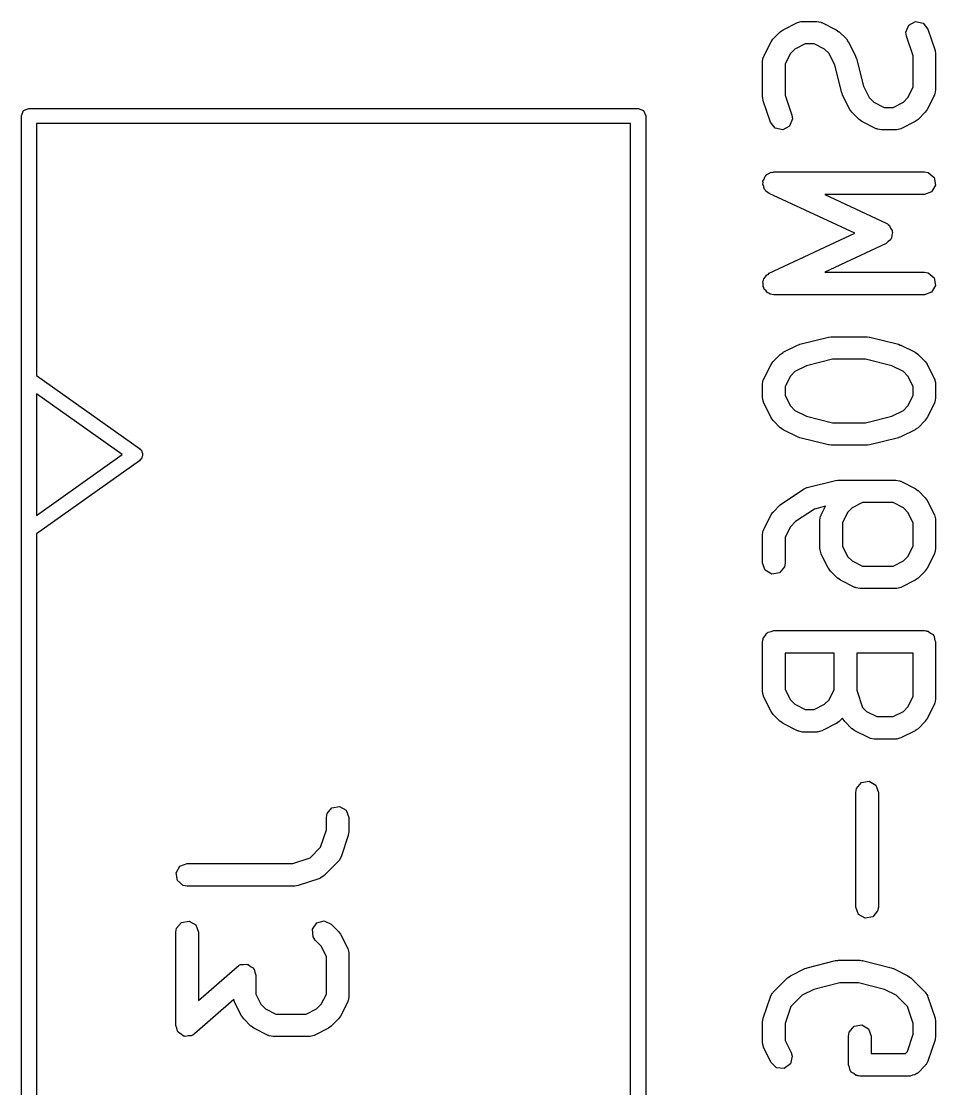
# Model space of a CAD drawing. Extents: x 0.18 to 5.48, y -2.58 to 1.79.
# Drawn here: x 3.335 to 3.5743, y 0.4572 to 0.7364 of the extents above; entities that cross this region are included whole.
import ezdxf

# ---------------------------------------------------------------- set-up
doc = ezdxf.new("R2010")
doc.units = 0
doc.header["$MEASUREMENT"] = 0
doc.layers.add('BLACK', color=7, linetype='CONTINUOUS')

msp = doc.modelspace()

# ---------------------------------------------------------------- linework, layer by layer
at = {"layer": 'BLACK', "linetype": 'CONTINUOUS'}
for p, q in [((3.53441, 0.734175), (3.53816, 0.736049)), ((3.53816, 0.736049), (3.53914, 0.736342)), ((3.53914, 0.736342), (3.53932, 0.736301)), ((3.53932, 0.736301), (3.53948, 0.736361)), ((3.53948, 0.736361), (3.54323, 0.736361)), ((3.54323, 0.736361), (3.54424, 0.736183)), ((3.54424, 0.736183), (3.54438, 0.73607)), ((3.54438, 0.73607), (3.54455, 0.736049)), ((3.54455, 0.736049), (3.5483, 0.734175)), ((3.56653, 0.733489), (3.56727, 0.735367)), ((3.56727, 0.735367), (3.56905, 0.736329)), ((3.56905, 0.736329), (3.57102, 0.735924)), ((3.57102, 0.735924), (3.57228, 0.734342)), ((3.57228, 0.734342), (3.57415, 0.728718)), ((3.53122, 0.730979), (3.53174, 0.731688)), ((3.53174, 0.731688), (3.53177, 0.731747)), ((3.53177, 0.731747), (3.53365, 0.733621)), ((3.53365, 0.733621), (3.53437, 0.734128)), ((3.53437, 0.734128), (3.53441, 0.734175)), ((3.5483, 0.734175), (3.54901, 0.733649)), ((3.54901, 0.733649), (3.54907, 0.733621)), ((3.54907, 0.733621), (3.55094, 0.731747)), ((3.55094, 0.731747), (3.55145, 0.731024)), ((3.56668, 0.732475), (3.56653, 0.733489)), ((3.5684, 0.727305), (3.56668, 0.732475)), ((3.52934, 0.72723), (3.53122, 0.730979)), ((3.53748, 0.729107), (3.53628, 0.72791)), ((3.54018, 0.730456), (3.53748, 0.729107)), ((3.54254, 0.730456), (3.54018, 0.730456)), ((3.54523, 0.729107), (3.54254, 0.730456)), ((3.54643, 0.72791), (3.54523, 0.729107)), ((3.55145, 0.731024), (3.5515, 0.730979)), ((3.5515, 0.730979), (3.55337, 0.72723)), ((3.57415, 0.728718), (3.57428, 0.727845)), ((3.52903, 0.725909), (3.52921, 0.726919)), ((3.52903, 0.716535), (3.52903, 0.725909)), ((3.52921, 0.726919), (3.52932, 0.727054)), ((3.52932, 0.727054), (3.52934, 0.72723)), ((3.53628, 0.72791), (3.53494, 0.725212)), ((3.54795, 0.724879), (3.54643, 0.72791)), ((3.55337, 0.72723), (3.55352, 0.726741)), ((3.55352, 0.726741), (3.5536, 0.726625)), ((3.5536, 0.726625), (3.55539, 0.719441)), ((3.5684, 0.719107), (3.5684, 0.727305)), ((3.57428, 0.727845), (3.57431, 0.727784)), ((3.57431, 0.727784), (3.57431, 0.71841)), ((3.53494, 0.725212), (3.53494, 0.717015)), ((3.54974, 0.717694), (3.54795, 0.724879)), ((3.54982, 0.717578), (3.54974, 0.717694)), ((3.54996, 0.71709), (3.54982, 0.717578)), ((3.55539, 0.719441), (3.55691, 0.71641)), ((3.56705, 0.71641), (3.5684, 0.719107)), ((3.57431, 0.71841), (3.57413, 0.7174)), ((3.52905, 0.716475), (3.52903, 0.716535)), ((3.52918, 0.715602), (3.52905, 0.716475)), ((3.53106, 0.709977), (3.52918, 0.715602)), ((3.53494, 0.717015), (3.53666, 0.711845)), ((3.55184, 0.71334), (3.54996, 0.71709)), ((3.55691, 0.71641), (3.5581, 0.715213)), ((3.5581, 0.715213), (3.5608, 0.713864)), ((3.56316, 0.713864), (3.56585, 0.715213)), ((3.56585, 0.715213), (3.56705, 0.71641)), ((3.57399, 0.71709), (3.57212, 0.71334)), ((3.57401, 0.717265), (3.57399, 0.71709)), ((3.57413, 0.7174), (3.57401, 0.717265)), ((3.33504, 0.711614), (3.33562, 0.713006)), ((3.33562, 0.713006), (3.33701, 0.713583)), ((3.33701, 0.713583), (3.49646, 0.713583)), ((3.49646, 0.713583), (3.49785, 0.713006)), ((3.49785, 0.713006), (3.49843, 0.711614)), ((3.55189, 0.713296), (3.55184, 0.71334)), ((3.55239, 0.712573), (3.55189, 0.713296)), ((3.55427, 0.710698), (3.55239, 0.712573)), ((3.5608, 0.713864), (3.56316, 0.713864)), ((3.57157, 0.712573), (3.56969, 0.710698)), ((3.57159, 0.712631), (3.57157, 0.712573)), ((3.57212, 0.71334), (3.57159, 0.712631)), ((3.33504, 0.288386), (3.33504, 0.711614)), ((3.33898, 0.709646), (3.33898, 0.643736)), ((3.49449, 0.709646), (3.33898, 0.709646)), ((3.49449, 0.290354), (3.49449, 0.709646)), ((3.49843, 0.711614), (3.49843, 0.288386)), ((3.53231, 0.708395), (3.53106, 0.709977)), ((3.53681, 0.71083), (3.53607, 0.708952)), ((3.53666, 0.711845), (3.53681, 0.71083)), ((3.55433, 0.710671), (3.55427, 0.710698)), ((3.55503, 0.710145), (3.55433, 0.710671)), ((3.55878, 0.70827), (3.55503, 0.710145)), ((3.56892, 0.710145), (3.56517, 0.70827)), ((3.56897, 0.710192), (3.56892, 0.710145)), ((3.56969, 0.710698), (3.56897, 0.710192)), ((3.53429, 0.70799), (3.53231, 0.708395)), ((3.53607, 0.708952), (3.53429, 0.70799)), ((3.55896, 0.70825), (3.55878, 0.70827)), ((3.5591, 0.708136), (3.55896, 0.70825)), ((3.5601, 0.707958), (3.5591, 0.708136)), ((3.56385, 0.707958), (3.5601, 0.707958)), ((3.56402, 0.708019), (3.56385, 0.707958)), ((3.56419, 0.707978), (3.56402, 0.708019)), ((3.56517, 0.70827), (3.56419, 0.707978)), ((3.5294, 0.69511), (3.52957, 0.695733)), ((3.52957, 0.695733), (3.52989, 0.695959)), ((3.52989, 0.695959), (3.53009, 0.6963)), ((3.53009, 0.6963), (3.53069, 0.696521)), ((3.53069, 0.696521), (3.53122, 0.696891)), ((3.53122, 0.696891), (3.53161, 0.696856)), ((3.53161, 0.696856), (3.53198, 0.696991)), ((3.53198, 0.696991), (3.57135, 0.696991)), ((3.57135, 0.696991), (3.57236, 0.696813)), ((3.57236, 0.696813), (3.57391, 0.695515)), ((3.57391, 0.695515), (3.57426, 0.693525)), ((3.52904, 0.693782), (3.52914, 0.694163)), ((3.52931, 0.693197), (3.52904, 0.693782)), ((3.52908, 0.694551), (3.5294, 0.69511)), ((3.52914, 0.694163), (3.52908, 0.694551)), ((3.52943, 0.692562), (3.52931, 0.693197)), ((3.52973, 0.692308), (3.52943, 0.692562)), ((3.57426, 0.693525), (3.57325, 0.691776)), ((3.52989, 0.691951), (3.52973, 0.692308)), ((3.53073, 0.691362), (3.52989, 0.691951)), ((3.55312, 0.680915), (3.53073, 0.691362)), ((3.57135, 0.691085), (3.54529, 0.691085)), ((3.54529, 0.691085), (3.56135, 0.683591)), ((3.57325, 0.691776), (3.57135, 0.691085)), ((3.56135, 0.683591), (3.56167, 0.683368)), ((3.56167, 0.683368), (3.5618, 0.683334)), ((3.5618, 0.683334), (3.56187, 0.683227)), ((3.56187, 0.683227), (3.56219, 0.683002)), ((3.56219, 0.683002), (3.56252, 0.682308)), ((3.56252, 0.682308), (3.56296, 0.68168)), ((3.56305, 0.681171), (3.56285, 0.680431)), ((3.56296, 0.68168), (3.56293, 0.681414)), ((3.56293, 0.681414), (3.56305, 0.681171)), ((3.53073, 0.670467), (3.55312, 0.680915)), ((3.5619, 0.678781), (3.56135, 0.678239)), ((3.56252, 0.679221), (3.5619, 0.678781)), ((3.56259, 0.679479), (3.56252, 0.679221)), ((3.56278, 0.679668), (3.56259, 0.679479)), ((3.56285, 0.680431), (3.56278, 0.679668)), ((3.56135, 0.678239), (3.54529, 0.670744)), ((3.52976, 0.669495), (3.53009, 0.670053)), ((3.53009, 0.670053), (3.53046, 0.670188)), ((3.53046, 0.670188), (3.53073, 0.670467)), ((3.54529, 0.670744), (3.57135, 0.670744)), ((3.57135, 0.670744), (3.57236, 0.670566)), ((3.57236, 0.670566), (3.57391, 0.669268)), ((3.52908, 0.668304), (3.52927, 0.668646)), ((3.52919, 0.667669), (3.52908, 0.668304)), ((3.52913, 0.667026), (3.52919, 0.667669)), ((3.52927, 0.668646), (3.52931, 0.669039)), ((3.52931, 0.669039), (3.52976, 0.669495)), ((3.57426, 0.667279), (3.57325, 0.66553)), ((3.57391, 0.669268), (3.57426, 0.667279)), ((3.52936, 0.666703), (3.52913, 0.667026)), ((3.52943, 0.666315), (3.52936, 0.666703)), ((3.52992, 0.6659), (3.52943, 0.666315)), ((3.53029, 0.665372), (3.52992, 0.6659)), ((3.53067, 0.66527), (3.53029, 0.665372)), ((3.53097, 0.665017), (3.53067, 0.66527)), ((3.53198, 0.664839), (3.53097, 0.665017)), ((3.57135, 0.664839), (3.53198, 0.664839)), ((3.57325, 0.66553), (3.57135, 0.664839)), ((3.53877, 0.651908), (3.54627, 0.653783)), ((3.54627, 0.653783), (3.54685, 0.653825)), ((3.54685, 0.653825), (3.54698, 0.653871)), ((3.54698, 0.653871), (3.55636, 0.653871)), ((3.55636, 0.653871), (3.55694, 0.653769)), ((3.55694, 0.653769), (3.55707, 0.653783)), ((3.55707, 0.653783), (3.56457, 0.651908)), ((3.53441, 0.64981), (3.53816, 0.651685)), ((3.53816, 0.651685), (3.53865, 0.65183)), ((3.53865, 0.65183), (3.53877, 0.651908)), ((3.56457, 0.651908), (3.56504, 0.651701)), ((3.56504, 0.651701), (3.56517, 0.651685)), ((3.56517, 0.651685), (3.56892, 0.64981)), ((3.53177, 0.647382), (3.53365, 0.649257)), ((3.53365, 0.649257), (3.53437, 0.649763)), ((3.53437, 0.649763), (3.53441, 0.64981)), ((3.54735, 0.647966), (3.54051, 0.646258)), ((3.55599, 0.647966), (3.54735, 0.647966)), ((3.56282, 0.646258), (3.55599, 0.647966)), ((3.56892, 0.64981), (3.56963, 0.649284)), ((3.56963, 0.649284), (3.56969, 0.649257)), ((3.56969, 0.649257), (3.57157, 0.647382)), ((3.52934, 0.642865), (3.53122, 0.646615)), ((3.53122, 0.646615), (3.53174, 0.647324)), ((3.53174, 0.647324), (3.53177, 0.647382)), ((3.54051, 0.646258), (3.53748, 0.644742)), ((3.56585, 0.644742), (3.56282, 0.646258)), ((3.57157, 0.647382), (3.57207, 0.646659)), ((3.57207, 0.646659), (3.57212, 0.646615)), ((3.57212, 0.646615), (3.57399, 0.642865)), ((3.33898, 0.643736), (3.36598, 0.624639)), ((3.52903, 0.641545), (3.52921, 0.642555)), ((3.52921, 0.642555), (3.52932, 0.64269)), ((3.52932, 0.64269), (3.52934, 0.642865)), ((3.53628, 0.643545), (3.53494, 0.640848)), ((3.53748, 0.644742), (3.53628, 0.643545)), ((3.56705, 0.643545), (3.56585, 0.644742)), ((3.5684, 0.640848), (3.56705, 0.643545)), ((3.57399, 0.642865), (3.57429, 0.641882)), ((3.52903, 0.637795), (3.52903, 0.641545)), ((3.53494, 0.640848), (3.53494, 0.638492)), ((3.5684, 0.638492), (3.5684, 0.640848)), ((3.57429, 0.641882), (3.57425, 0.641711)), ((3.57425, 0.641711), (3.57431, 0.641545)), ((3.57431, 0.641545), (3.57431, 0.637795)), ((3.36144, 0.623031), (3.33898, 0.638914)), ((3.33898, 0.638914), (3.33898, 0.607149)), ((3.52909, 0.637629), (3.52903, 0.637795)), ((3.52905, 0.637458), (3.52909, 0.637629)), ((3.52934, 0.636475), (3.52905, 0.637458)), ((3.53494, 0.638492), (3.53628, 0.635795)), ((3.56705, 0.635795), (3.5684, 0.638492)), ((3.57401, 0.63665), (3.57399, 0.636475)), ((3.57413, 0.636785), (3.57401, 0.63665)), ((3.57431, 0.637795), (3.57413, 0.636785)), ((3.53122, 0.632725), (3.52934, 0.636475)), ((3.53628, 0.635795), (3.53748, 0.634598)), ((3.53748, 0.634598), (3.54051, 0.633082)), ((3.56282, 0.633082), (3.56585, 0.634598)), ((3.56585, 0.634598), (3.56705, 0.635795)), ((3.57399, 0.636475), (3.57212, 0.632725)), ((3.53126, 0.632681), (3.53122, 0.632725)), ((3.53177, 0.631958), (3.53126, 0.632681)), ((3.53365, 0.630083), (3.53177, 0.631958)), ((3.54051, 0.633082), (3.54735, 0.631374)), ((3.54735, 0.631374), (3.55599, 0.631374)), ((3.55599, 0.631374), (3.56282, 0.633082)), ((3.57157, 0.631958), (3.56969, 0.630083)), ((3.57159, 0.632016), (3.57157, 0.631958)), ((3.57212, 0.632725), (3.57159, 0.632016)), ((3.5337, 0.630056), (3.53365, 0.630083)), ((3.53441, 0.62953), (3.5337, 0.630056)), ((3.53816, 0.627655), (3.53441, 0.62953)), ((3.56892, 0.62953), (3.56517, 0.627655)), ((3.56897, 0.629577), (3.56892, 0.62953)), ((3.56969, 0.630083), (3.56897, 0.629577)), ((3.5383, 0.627639), (3.53816, 0.627655)), ((3.53877, 0.627432), (3.5383, 0.627639)), ((3.54627, 0.625557), (3.53877, 0.627432)), ((3.5464, 0.625571), (3.54627, 0.625557)), ((3.54698, 0.625469), (3.5464, 0.625571)), ((3.55636, 0.625469), (3.54698, 0.625469)), ((3.55648, 0.625515), (3.55636, 0.625469)), ((3.55707, 0.625557), (3.55648, 0.625515)), ((3.56457, 0.627432), (3.55707, 0.625557)), ((3.56469, 0.62751), (3.56457, 0.627432)), ((3.56517, 0.627655), (3.56469, 0.62751)), ((3.33898, 0.607149), (3.36144, 0.623031)), ((3.36598, 0.624639), (3.36617, 0.62435)), ((3.36617, 0.62435), (3.36645, 0.624168)), ((3.36645, 0.624168), (3.36655, 0.623738)), ((3.36655, 0.623738), (3.36679, 0.623364)), ((3.36679, 0.622699), (3.36655, 0.622325)), ((3.36679, 0.623364), (3.36671, 0.623031)), ((3.36671, 0.623031), (3.36679, 0.622699)), ((3.36598, 0.621424), (3.33898, 0.602327)), ((3.36617, 0.621713), (3.36598, 0.621424)), ((3.36645, 0.621895), (3.36617, 0.621713)), ((3.36655, 0.622325), (3.36645, 0.621895)), ((3.53972, 0.614005), (3.54063, 0.614404)), ((3.54063, 0.614404), (3.54064, 0.614413)), ((3.54064, 0.614413), (3.54814, 0.616288)), ((3.54814, 0.616288), (3.54873, 0.616329)), ((3.54873, 0.616329), (3.54886, 0.616376)), ((3.54886, 0.616376), (3.56385, 0.616376)), ((3.56385, 0.616376), (3.56486, 0.616198)), ((3.56486, 0.616198), (3.565, 0.616085)), ((3.565, 0.616085), (3.56517, 0.616064)), ((3.56517, 0.616064), (3.56892, 0.61419)), ((3.56892, 0.61419), (3.56963, 0.613664)), ((3.5341, 0.610256), (3.53972, 0.614005)), ((3.56963, 0.613664), (3.56969, 0.613636)), ((3.56969, 0.613636), (3.57157, 0.611762)), ((3.57157, 0.611762), (3.57207, 0.611039)), ((3.53177, 0.608012), (3.53365, 0.609887)), ((3.53365, 0.609887), (3.53401, 0.610145)), ((3.53401, 0.610145), (3.5341, 0.610256)), ((3.54257, 0.608808), (3.53761, 0.605504)), ((3.54549, 0.609537), (3.54257, 0.608808)), ((3.54434, 0.607245), (3.54549, 0.609537)), ((3.55248, 0.609122), (3.55128, 0.607925)), ((3.55518, 0.610471), (3.55248, 0.609122)), ((3.56316, 0.610471), (3.55518, 0.610471)), ((3.56585, 0.609122), (3.56316, 0.610471)), ((3.56705, 0.607925), (3.56585, 0.609122)), ((3.57207, 0.611039), (3.57212, 0.610994)), ((3.57212, 0.610994), (3.57399, 0.607245)), ((3.52934, 0.603495), (3.53122, 0.607245)), ((3.53122, 0.607245), (3.53174, 0.607954)), ((3.53174, 0.607954), (3.53177, 0.608012)), ((3.54403, 0.605924), (3.54421, 0.606934)), ((3.54403, 0.598425), (3.54403, 0.605924)), ((3.54421, 0.606934), (3.54432, 0.607069)), ((3.54432, 0.607069), (3.54434, 0.607245)), ((3.55128, 0.607925), (3.54993, 0.605227)), ((3.5684, 0.605227), (3.56705, 0.607925)), ((3.57399, 0.607245), (3.57429, 0.606262)), ((3.57429, 0.606262), (3.57425, 0.60609)), ((3.57425, 0.60609), (3.57431, 0.605924)), ((3.57431, 0.605924), (3.57431, 0.598425)), ((3.52903, 0.602175), (3.52921, 0.603185)), ((3.52921, 0.603185), (3.52932, 0.60332)), ((3.52932, 0.60332), (3.52934, 0.603495)), ((3.53628, 0.604175), (3.53494, 0.601478)), ((3.53761, 0.605504), (3.53628, 0.604175)), ((3.54993, 0.605227), (3.54993, 0.599122)), ((3.5684, 0.599122), (3.5684, 0.605227)), ((3.33898, 0.602327), (3.33898, 0.290354)), ((3.52903, 0.594676), (3.52903, 0.602175)), ((3.53494, 0.601478), (3.53494, 0.594676)), ((3.54409, 0.598259), (3.54403, 0.598425)), ((3.54405, 0.598088), (3.54409, 0.598259)), ((3.54434, 0.597105), (3.54405, 0.598088)), ((3.54993, 0.599122), (3.55128, 0.596425)), ((3.56705, 0.596425), (3.5684, 0.599122)), ((3.57431, 0.598425), (3.57413, 0.597415)), ((3.52972, 0.592778), (3.52903, 0.594676)), ((3.53494, 0.594676), (3.53476, 0.593666)), ((3.54622, 0.593355), (3.54434, 0.597105)), ((3.55128, 0.596425), (3.55248, 0.595228)), ((3.55248, 0.595228), (3.55518, 0.593879)), ((3.56316, 0.593879), (3.56585, 0.595228)), ((3.56585, 0.595228), (3.56705, 0.596425)), ((3.57399, 0.597105), (3.57212, 0.593355)), ((3.57401, 0.59728), (3.57399, 0.597105)), ((3.57413, 0.597415), (3.57401, 0.59728)), ((3.53147, 0.591768), (3.52972, 0.592778)), ((3.53346, 0.592118), (3.53147, 0.591768)), ((3.53476, 0.593666), (3.53346, 0.592118)), ((3.54626, 0.593311), (3.54622, 0.593355)), ((3.54677, 0.592588), (3.54626, 0.593311)), ((3.54864, 0.590713), (3.54677, 0.592588)), ((3.55518, 0.593879), (3.56316, 0.593879)), ((3.57157, 0.592588), (3.56969, 0.590713)), ((3.57159, 0.592646), (3.57157, 0.592588)), ((3.57212, 0.593355), (3.57159, 0.592646)), ((3.5487, 0.590686), (3.54864, 0.590713)), ((3.54941, 0.59016), (3.5487, 0.590686)), ((3.55316, 0.588285), (3.54941, 0.59016)), ((3.56892, 0.59016), (3.56517, 0.588285)), ((3.56897, 0.590207), (3.56892, 0.59016)), ((3.56969, 0.590713), (3.56897, 0.590207)), ((3.55334, 0.588265), (3.55316, 0.588285)), ((3.55347, 0.588151), (3.55334, 0.588265)), ((3.55448, 0.587973), (3.55347, 0.588151)), ((3.56385, 0.587973), (3.55448, 0.587973)), ((3.56402, 0.588034), (3.56385, 0.587973)), ((3.56419, 0.587993), (3.56402, 0.588034)), ((3.56517, 0.588285), (3.56419, 0.587993)), ((3.52921, 0.575063), (3.5297, 0.575651)), ((3.5297, 0.575651), (3.53009, 0.576315)), ((3.53009, 0.576315), (3.53034, 0.576406)), ((3.53034, 0.576406), (3.53051, 0.57661)), ((3.53051, 0.57661), (3.53126, 0.576744)), ((3.53126, 0.576744), (3.53198, 0.577006)), ((3.53198, 0.577006), (3.57135, 0.577006)), ((3.57135, 0.577006), (3.57174, 0.576938)), ((3.57174, 0.576938), (3.57187, 0.576961)), ((3.57187, 0.576961), (3.57198, 0.576896)), ((3.57198, 0.576896), (3.57236, 0.576828)), ((3.57236, 0.576828), (3.57295, 0.576335)), ((3.57295, 0.576335), (3.57362, 0.575951)), ((3.57362, 0.575951), (3.57371, 0.575701)), ((3.57371, 0.575701), (3.57391, 0.57553)), ((3.57391, 0.57553), (3.57404, 0.574774)), ((3.52903, 0.574053), (3.5291, 0.574437)), ((3.52903, 0.56093), (3.52903, 0.574053)), ((3.52908, 0.574566), (3.52914, 0.57468)), ((3.5291, 0.574437), (3.52908, 0.574566)), ((3.52914, 0.57468), (3.52921, 0.575063)), ((3.57404, 0.574774), (3.57431, 0.574053)), ((3.57431, 0.574053), (3.57431, 0.559055)), ((3.53494, 0.5711), (3.53494, 0.561627)), ((3.54778, 0.5711), (3.53494, 0.5711)), ((3.54778, 0.561627), (3.54778, 0.5711)), ((3.55368, 0.5711), (3.55368, 0.561409)), ((3.5684, 0.5711), (3.55368, 0.5711)), ((3.5684, 0.559752), (3.5684, 0.5711)), ((3.53494, 0.561627), (3.53628, 0.558929)), ((3.54643, 0.558929), (3.54778, 0.561627)), ((3.55368, 0.561409), (3.55519, 0.556901)), ((3.52909, 0.560764), (3.52903, 0.56093)), ((3.52905, 0.560592), (3.52909, 0.560764)), ((3.52934, 0.559609), (3.52905, 0.560592)), ((3.53122, 0.55586), (3.52934, 0.559609)), ((3.53628, 0.558929), (3.53748, 0.557732)), ((3.54523, 0.557732), (3.54643, 0.558929)), ((3.56705, 0.557055), (3.5684, 0.559752)), ((3.57431, 0.559055), (3.57413, 0.558045)), ((3.53126, 0.555815), (3.53122, 0.55586)), ((3.53177, 0.555092), (3.53126, 0.555815)), ((3.53748, 0.557732), (3.54018, 0.556384)), ((3.54018, 0.556384), (3.54254, 0.556384)), ((3.54254, 0.556384), (3.54523, 0.557732)), ((3.55519, 0.556901), (3.55623, 0.555858)), ((3.55623, 0.555858), (3.55893, 0.554509)), ((3.56316, 0.554509), (3.56585, 0.555858)), ((3.56585, 0.555858), (3.56705, 0.557055)), ((3.57399, 0.557735), (3.57212, 0.553985)), ((3.57401, 0.55791), (3.57399, 0.557735)), ((3.57413, 0.558045), (3.57401, 0.55791)), ((3.53365, 0.553218), (3.53177, 0.555092)), ((3.5337, 0.55319), (3.53365, 0.553218)), ((3.53441, 0.552665), (3.5337, 0.55319)), ((3.54907, 0.553218), (3.54835, 0.552711)), ((3.54993, 0.554076), (3.54907, 0.553218)), ((3.54993, 0.554058), (3.54993, 0.554076)), ((3.55052, 0.553218), (3.54993, 0.554058)), ((3.55239, 0.551343), (3.55052, 0.553218)), ((3.55893, 0.554509), (3.56316, 0.554509)), ((3.57157, 0.553218), (3.56969, 0.551343)), ((3.57159, 0.553276), (3.57157, 0.553218)), ((3.57212, 0.553985), (3.57159, 0.553276)), ((3.53816, 0.55079), (3.53441, 0.552665)), ((3.53834, 0.55077), (3.53816, 0.55079)), ((3.53847, 0.550656), (3.53834, 0.55077)), ((3.53948, 0.550478), (3.53847, 0.550656)), ((3.54323, 0.550478), (3.53948, 0.550478)), ((3.5434, 0.550538), (3.54323, 0.550478)), ((3.54357, 0.550497), (3.5434, 0.550538)), ((3.54455, 0.55079), (3.54357, 0.550497)), ((3.5483, 0.552665), (3.54455, 0.55079)), ((3.54835, 0.552711), (3.5483, 0.552665)), ((3.55245, 0.551316), (3.55239, 0.551343)), ((3.55316, 0.55079), (3.55245, 0.551316)), ((3.55691, 0.548915), (3.55316, 0.55079)), ((3.56892, 0.55079), (3.56517, 0.548915)), ((3.56897, 0.550837), (3.56892, 0.55079)), ((3.56969, 0.551343), (3.56897, 0.550837)), ((3.55709, 0.548895), (3.55691, 0.548915)), ((3.55722, 0.548781), (3.55709, 0.548895)), ((3.55823, 0.548603), (3.55722, 0.548781)), ((3.56385, 0.548603), (3.55823, 0.548603)), ((3.56402, 0.548664), (3.56385, 0.548603)), ((3.56419, 0.548623), (3.56402, 0.548664)), ((3.56517, 0.548915), (3.56419, 0.548623)), ((3.55358, 0.535693), (3.55488, 0.53724)), ((3.55488, 0.53724), (3.55687, 0.537591)), ((3.55687, 0.537591), (3.55862, 0.536581)), ((3.55862, 0.536581), (3.55931, 0.534683)), ((3.5534, 0.534683), (3.55358, 0.535693)), ((3.5534, 0.504687), (3.5534, 0.534683)), ((3.55931, 0.534683), (3.55931, 0.504687)), ((3.41504, 0.529131), (3.41633, 0.530679)), ((3.41633, 0.530679), (3.41832, 0.531029)), ((3.41832, 0.531029), (3.42007, 0.530019)), ((3.41486, 0.528121), (3.41504, 0.529131)), ((3.41486, 0.524851), (3.41486, 0.528121)), ((3.42007, 0.530019), (3.42076, 0.528121)), ((3.42076, 0.528121), (3.42076, 0.524372)), ((3.41335, 0.520343), (3.41486, 0.524851)), ((3.42061, 0.523438), (3.41874, 0.517814)), ((3.42076, 0.524372), (3.42061, 0.523503)), ((3.42061, 0.523503), (3.42061, 0.523438)), ((3.41059, 0.517579), (3.41335, 0.520343)), ((3.40608, 0.516076), (3.41059, 0.517579)), ((3.41802, 0.51666), (3.41427, 0.51291)), ((3.4181, 0.51682), (3.41802, 0.51666)), ((3.41825, 0.516912), (3.4181, 0.51682)), ((3.41874, 0.517814), (3.41825, 0.516912)), ((3.37553, 0.513636), (3.37654, 0.515385)), ((3.37654, 0.515385), (3.37844, 0.516076)), ((3.37844, 0.516076), (3.40608, 0.516076)), ((3.37588, 0.511647), (3.37553, 0.513636)), ((3.37743, 0.510349), (3.37588, 0.511647)), ((3.41312, 0.512197), (3.4075, 0.510322)), ((3.41326, 0.512307), (3.41312, 0.512197)), ((3.41343, 0.512322), (3.41326, 0.512307)), ((3.41427, 0.51291), (3.41343, 0.512322)), ((3.37844, 0.510171), (3.37743, 0.510349)), ((3.40656, 0.510171), (3.37844, 0.510171)), ((3.40662, 0.510193), (3.40656, 0.510171)), ((3.4075, 0.510322), (3.40662, 0.510193)), ((3.55409, 0.502789), (3.5534, 0.504687)), ((3.55584, 0.501779), (3.55409, 0.502789)), ((3.55913, 0.503677), (3.55783, 0.50213)), ((3.55931, 0.504687), (3.55913, 0.503677)), ((3.37567, 0.499135), (3.37696, 0.500682)), ((3.37696, 0.500682), (3.37895, 0.501033)), ((3.37895, 0.501033), (3.3807, 0.500023)), ((3.3807, 0.500023), (3.38139, 0.498125)), ((3.41121, 0.498889), (3.41237, 0.500544)), ((3.41237, 0.500544), (3.41432, 0.501067)), ((3.41432, 0.501067), (3.41615, 0.500213)), ((3.41615, 0.500213), (3.41802, 0.498338)), ((3.55783, 0.50213), (3.55584, 0.501779)), ((3.37549, 0.498125), (3.37567, 0.499135)), ((3.37549, 0.473753), (3.37549, 0.498125)), ((3.38139, 0.498125), (3.38139, 0.48026)), ((3.41138, 0.496877), (3.41121, 0.498889)), ((3.41802, 0.498338), (3.41853, 0.497615)), ((3.41853, 0.497615), (3.41858, 0.497571)), ((3.41858, 0.497571), (3.42045, 0.493821)), ((3.41197, 0.496037), (3.41138, 0.496877)), ((3.41351, 0.494501), (3.41197, 0.496037)), ((3.41486, 0.491804), (3.41351, 0.494501)), ((3.41486, 0.481949), (3.41486, 0.491804)), ((3.42045, 0.493821), (3.42074, 0.492839)), ((3.42074, 0.492839), (3.4207, 0.492667)), ((3.4207, 0.492667), (3.42076, 0.492501)), ((3.42076, 0.492501), (3.42076, 0.481252)), ((3.38139, 0.48026), (3.39149, 0.489099)), ((3.39149, 0.489099), (3.39187, 0.489329)), ((3.39187, 0.489329), (3.39196, 0.489434)), ((3.39196, 0.489434), (3.39208, 0.489455)), ((3.39208, 0.489455), (3.39237, 0.48963)), ((3.39237, 0.48963), (3.39317, 0.489646)), ((3.39317, 0.489646), (3.39395, 0.489785)), ((3.39395, 0.489785), (3.39416, 0.489667)), ((3.39416, 0.489667), (3.39439, 0.489672)), ((3.39439, 0.489672), (3.39501, 0.489173)), ((3.39501, 0.489173), (3.3957, 0.488775)), ((3.3957, 0.488775), (3.39578, 0.488553)), ((3.39578, 0.488553), (3.39596, 0.488406)), ((3.53629, 0.486706), (3.54004, 0.48858)), ((3.54004, 0.48858), (3.54053, 0.488726)), ((3.54053, 0.488726), (3.54064, 0.488804)), ((3.54064, 0.488804), (3.54814, 0.490679)), ((3.54814, 0.490679), (3.54873, 0.49072)), ((3.54873, 0.49072), (3.54886, 0.490767)), ((3.54886, 0.490767), (3.55448, 0.490767)), ((3.55448, 0.490767), (3.55506, 0.490664)), ((3.55506, 0.490664), (3.5552, 0.490679)), ((3.5552, 0.490679), (3.5627, 0.488804)), ((3.5627, 0.488804), (3.56316, 0.488596)), ((3.56316, 0.488596), (3.5633, 0.48858)), ((3.5633, 0.48858), (3.56705, 0.486706)), ((3.39596, 0.488406), (3.39612, 0.487624)), ((3.39612, 0.487624), (3.39639, 0.486877)), ((3.39639, 0.486877), (3.39639, 0.481949)), ((3.53177, 0.482403), (3.53552, 0.486152)), ((3.53552, 0.486152), (3.53624, 0.486659)), ((3.53624, 0.486659), (3.53629, 0.486706)), ((3.56705, 0.486706), (3.56776, 0.48618)), ((3.56776, 0.48618), (3.56782, 0.486152)), ((3.56782, 0.486152), (3.57157, 0.482403)), ((3.54239, 0.483153), (3.53936, 0.481638)), ((3.54922, 0.484861), (3.54239, 0.483153)), ((3.55412, 0.484861), (3.54922, 0.484861)), ((3.56095, 0.483153), (3.55412, 0.484861)), ((3.56398, 0.481638), (3.56095, 0.483153)), ((3.39063, 0.480496), (3.38038, 0.471531)), ((3.3908, 0.479932), (3.39063, 0.480496)), ((3.39639, 0.481949), (3.39774, 0.479252)), ((3.41351, 0.479252), (3.41486, 0.481949)), ((3.42058, 0.480242), (3.42047, 0.480107)), ((3.42076, 0.481252), (3.42058, 0.480242)), ((3.52918, 0.475624), (3.53106, 0.481249)), ((3.53106, 0.481249), (3.53155, 0.482151)), ((3.53155, 0.482151), (3.5317, 0.482243)), ((3.5317, 0.482243), (3.53177, 0.482403)), ((3.53936, 0.481638), (3.53644, 0.47872)), ((3.5669, 0.47872), (3.56398, 0.481638)), ((3.57157, 0.482403), (3.57215, 0.481563)), ((3.57215, 0.481563), (3.57217, 0.481387)), ((3.57217, 0.481387), (3.57228, 0.481249)), ((3.57228, 0.481249), (3.57415, 0.475624)), ((3.39267, 0.476182), (3.3908, 0.479932)), ((3.39774, 0.479252), (3.39894, 0.478055)), ((3.39894, 0.478055), (3.40163, 0.476706)), ((3.40961, 0.476706), (3.41231, 0.478055)), ((3.41231, 0.478055), (3.41351, 0.479252)), ((3.42045, 0.479932), (3.41858, 0.476182)), ((3.42047, 0.480107), (3.42045, 0.479932)), ((3.53644, 0.47872), (3.53494, 0.474211)), ((3.5684, 0.474211), (3.5669, 0.47872)), ((3.39272, 0.476138), (3.39267, 0.476182)), ((3.39323, 0.475415), (3.39272, 0.476138)), ((3.3951, 0.47354), (3.39323, 0.475415)), ((3.40163, 0.476706), (3.40961, 0.476706)), ((3.41802, 0.475415), (3.41615, 0.47354)), ((3.41805, 0.475473), (3.41802, 0.475415)), ((3.41858, 0.476182), (3.41805, 0.475473)), ((3.52903, 0.474691), (3.52918, 0.47556)), ((3.52903, 0.469066), (3.52903, 0.474691)), ((3.52918, 0.47556), (3.52918, 0.475624)), ((3.57415, 0.475624), (3.57428, 0.474751)), ((3.57428, 0.474751), (3.57431, 0.474691)), ((3.57431, 0.474691), (3.57431, 0.470941)), ((3.37576, 0.473005), (3.37549, 0.473753)), ((3.37591, 0.472224), (3.37576, 0.473005)), ((3.3761, 0.472077), (3.37591, 0.472224)), ((3.37618, 0.471855), (3.3761, 0.472077)), ((3.37687, 0.471457), (3.37618, 0.471855)), ((3.39516, 0.473513), (3.3951, 0.47354)), ((3.39587, 0.472987), (3.39516, 0.473513)), ((3.39962, 0.471112), (3.39587, 0.472987)), ((3.41538, 0.472987), (3.41163, 0.471112)), ((3.41543, 0.473034), (3.41538, 0.472987)), ((3.41615, 0.47354), (3.41543, 0.473034)), ((3.53494, 0.474211), (3.53494, 0.469763)), ((3.55153, 0.470941), (3.55171, 0.471951)), ((3.55171, 0.471951), (3.553, 0.473498)), ((3.553, 0.473498), (3.55499, 0.473849)), ((3.55499, 0.473849), (3.55674, 0.472839)), ((3.55674, 0.472839), (3.55743, 0.470941)), ((3.5684, 0.47142), (3.5684, 0.474211)), ((3.37749, 0.470958), (3.37687, 0.471457)), ((3.37772, 0.470963), (3.37749, 0.470958)), ((3.37793, 0.470845), (3.37772, 0.470963)), ((3.37871, 0.470984), (3.37793, 0.470845)), ((3.37951, 0.471), (3.37871, 0.470984)), ((3.3798, 0.471175), (3.37951, 0.471)), ((3.37992, 0.471196), (3.3798, 0.471175)), ((3.38, 0.471301), (3.37992, 0.471196)), ((3.38038, 0.471531), (3.38, 0.471301)), ((3.39979, 0.471092), (3.39962, 0.471112)), ((3.39993, 0.470979), (3.39979, 0.471092)), ((3.40094, 0.470801), (3.39993, 0.470979)), ((3.41031, 0.470801), (3.40094, 0.470801)), ((3.41048, 0.470861), (3.41031, 0.470801)), ((3.41065, 0.47082), (3.41048, 0.470861)), ((3.41163, 0.471112), (3.41065, 0.47082)), ((3.52909, 0.4689), (3.52903, 0.469066)), ((3.53494, 0.469763), (3.5365, 0.466637)), ((3.55153, 0.463442), (3.55153, 0.470941)), ((3.55743, 0.470941), (3.55743, 0.466395)), ((3.5669, 0.466912), (3.5684, 0.47142)), ((3.57415, 0.470007), (3.57228, 0.464383)), ((3.57431, 0.470941), (3.57415, 0.470072)), ((3.57415, 0.470072), (3.57415, 0.470007)), ((3.52905, 0.468729), (3.52909, 0.4689)), ((3.52934, 0.467746), (3.52905, 0.468729)), ((3.53122, 0.463996), (3.52934, 0.467746)), ((3.5365, 0.466637), (3.53679, 0.465654)), ((3.55743, 0.466395), (3.56638, 0.466395)), ((3.56638, 0.466395), (3.5669, 0.466912)), ((3.53268, 0.462608), (3.53122, 0.463996)), ((3.53632, 0.46369), (3.5347, 0.462487)), ((3.53679, 0.465654), (3.53632, 0.46369)), ((3.55179, 0.462721), (3.55153, 0.463442)), ((3.57179, 0.463481), (3.57164, 0.463389)), ((3.57228, 0.464383), (3.57179, 0.463481)), ((3.5347, 0.462487), (3.53268, 0.462608)), ((3.55192, 0.461966), (3.55179, 0.462721)), ((3.55213, 0.461794), (3.55192, 0.461966)), ((3.55222, 0.461544), (3.55213, 0.461794)), ((3.55288, 0.461161), (3.55222, 0.461544)), ((3.55347, 0.460667), (3.55288, 0.461161)), ((3.55385, 0.4606), (3.55347, 0.460667)), ((3.56821, 0.46071), (3.5676, 0.460489)), ((3.56885, 0.460766), (3.56821, 0.46071)), ((3.56938, 0.461136), (3.56885, 0.460766)), ((3.5695, 0.46118), (3.56938, 0.461136)), ((3.56954, 0.461249), (3.5695, 0.46118)), ((3.56969, 0.461354), (3.56954, 0.461249)), ((3.57157, 0.463229), (3.56969, 0.461354)), ((3.57164, 0.463389), (3.57157, 0.463229)), ((3.55397, 0.460534), (3.55385, 0.4606)), ((3.5541, 0.460557), (3.55397, 0.460534)), ((3.55448, 0.460489), (3.5541, 0.460557)), ((3.5676, 0.460489), (3.55448, 0.460489))]:
    msp.add_line(p, q, dxfattribs=at)

doc.saveas('drawing.dxf')
